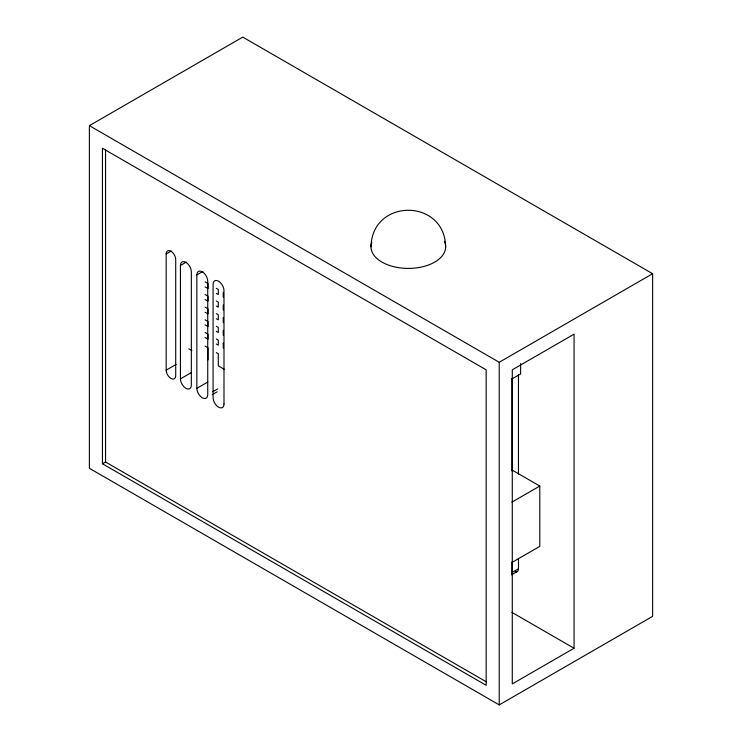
<?xml version="1.0" encoding="UTF-8"?>
<svg xmlns="http://www.w3.org/2000/svg" width="742" height="742" viewBox="0 0 742 742"><rect width="100%" height="100%" fill="white"/><g stroke="black" fill="none" stroke-linecap="round" stroke-linejoin="round"><path stroke-width="1.11" d="M370.991 246.863C371.853 198.086 444.783 198.086 445.645 246.863M89.383 125.658L242.773 37.1L652.617 273.715L652.617 616.342L499.227 704.9L89.383 468.285L89.383 125.658L499.227 362.272L652.617 273.715M166.171 253.959A6.743 3.896 60 0 1 170.938 251.204A6.743 3.896 60 0 1 175.715 259.468L175.715 375.675A6.743 3.896 60 0 1 170.938 378.429A6.743 3.896 60 0 1 166.171 370.165L166.171 253.959L171.17 251.074M180.436 265.469A7.708 4.452 60 0 1 185.89 262.325A7.708 4.452 60 0 1 191.334 271.757L191.334 385.181A7.708 4.452 60 0 1 185.89 388.326A7.708 4.452 60 0 1 180.436 378.884L180.436 265.469L186.325 262.065M196.843 274.939A7.708 4.452 60 0 1 202.288 271.795A7.708 4.452 60 0 1 207.741 281.227L207.741 394.651A7.708 4.452 60 0 1 202.288 397.795A7.708 4.452 60 0 1 196.843 388.354L196.843 274.939L202.826 271.479M166.171 370.165L176.142 364.405M180.436 378.884L191.232 372.651M196.843 388.354L207.825 382.019M212.731 391.767L217.721 388.882M212.138 394.716L217.128 391.832M102.452 463.769L486.158 685.302L486.158 369.822L102.452 148.279L102.452 463.769L105.54 461.988L486.251 681.787M511.692 379.088L520.634 373.931L520.634 363.534M511.859 502.167L539.796 486.038L539.796 546.372L511.859 562.501M511.6 574.243A6.159 3.552 60 0 0 511.934 572.509L518.463 568.743L518.463 558.346M511.59 574.79L517.183 571.563M574.058 648.248L512.286 683.911L512.286 369.822L574.058 334.16L574.058 648.248L511.934 612.382M205.089 281.83L208.01 283.518L208.01 288.582L205.089 286.904M216.339 288.323L218.287 289.454L218.287 294.518L216.339 293.396M511.934 469.955L539.796 486.038M205.089 294.491L208.01 296.179L208.01 301.243L205.089 299.564M216.339 300.992L218.287 302.115L218.287 307.179L216.339 306.056M205.089 307.16L208.01 308.839L208.01 313.912L205.089 312.224M216.339 313.653L218.287 314.775L218.287 319.839L216.339 318.717M205.089 319.821L208.01 321.499L208.01 326.573L205.089 324.885M216.339 326.313L218.287 327.435L218.287 332.499L216.339 331.377M205.089 332.481L208.01 334.169L208.01 339.233L205.089 337.545M216.339 338.973L218.287 340.096L218.287 345.169L216.339 344.038M205.089 346.152L208.01 347.84L208.01 359.889M216.339 352.645L218.287 353.767L218.287 365.815L224.112 369.182M188.885 348.851L191.872 350.576M518.463 374.71L518.463 474.036M511.934 378.476L511.934 470.873M511.934 562.121L511.934 572.509M499.227 362.272L499.227 704.9M223.24 292.311L223.24 297.375M223.24 304.971L223.24 310.045M223.24 317.632L223.24 322.705M223.24 330.292L223.24 335.365M223.24 342.962L223.24 348.026M105.54 149.967L105.54 461.988M444.375 241.28A37.332 21.555 0 0 1 409.287 268.4A37.332 21.555 0 0 1 371.807 242.374M518.463 568.743A6.159 3.552 60 0 1 515.236 571.739M223.991 404.028L223.991 290.614A7.708 4.452 60 0 0 218.538 281.172A7.708 4.452 60 0 0 213.093 284.316L213.093 397.74A7.708 4.452 60 0 0 218.538 407.173A7.708 4.452 60 0 0 223.991 404.028"/></g></svg>
